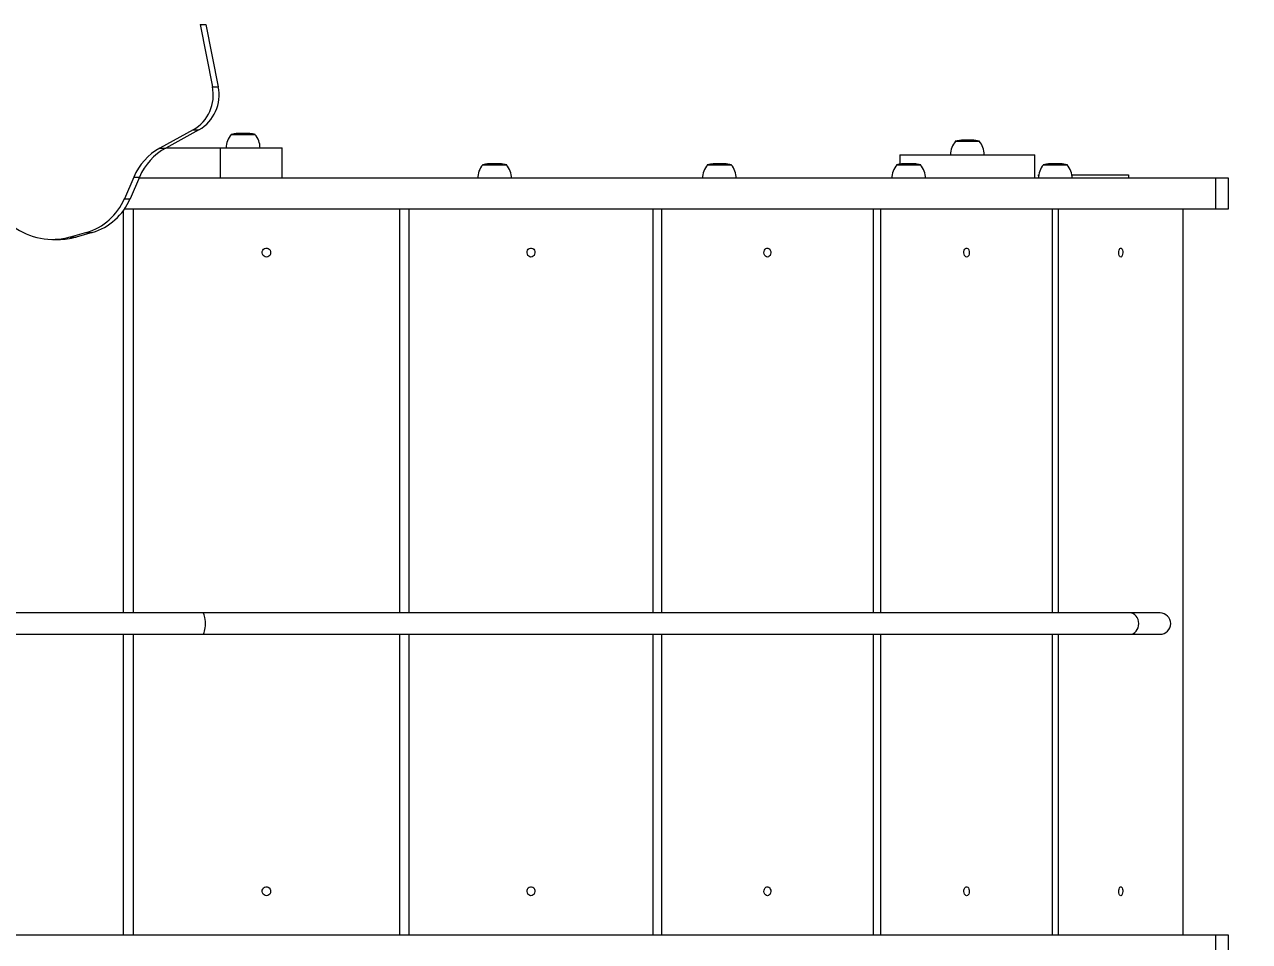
# Model space of a CAD drawing. Header units: millimetres. Extents: x 10665 to 29906, y -6125 to 7364.
# Drawn here: x 24541 to 25630, y 1096 to 1911 of the extents above; entities that cross this region are included whole.
import ezdxf

# ---------------------------------------------------------------- set-up
doc = ezdxf.new("R2010")
doc.units = ezdxf.units.MM
for name, color, linetype in [('DIKOM_ОБЪЕКТ', 7, 'Continuous'), ('DIKOM_РАЗМЕР_ЗОНА', 7, 'Continuous'), ('DIKOM_РАЗМЕР_ОБЪЕКТА', 7, 'Continuous')]:
    doc.layers.add(name, color=color, linetype=linetype)
doc.styles.add('style1', font='arial.ttf', dxfattribs={"width": 0.8})
doc.dimstyles.new('1-50', dxfattribs={"dimtxt": 300, "dimasz": 200, "dimexe": 100, "dimexo": 0, "dimgap": 100, "dimtad": 1, "dimdec": 0, "dimtxsty": 'style1', "dimcen": 0, "dimclrd": 7, "dimclre": 7, "dimadec": 1, "dimazin": 2, "dimtfac": 1, "dimtdec": 0, "dimtmove": 1, "dimatfit": 3, "dimfxl": 0, "dimlwd": 25, "dimlwe": 18, "dimarcsym": 0})

# ---------------------------------------------------------------- blocks, each defined once
blk = doc.blocks.new('*D16')
at = {"layer": 'Defpoints', "color": 0, "transparency": 16777216}
for p in [(12665, 4926.5), (12665, 1146.9), (26947.7, -1821.9)]:
    blk.add_point(p, dxfattribs=at)
at = {"layer": 'DIKOM_РАЗМЕР_ОБЪЕКТА', "color": 7, "lineweight": 18, "transparency": 16777216}
for p, q in [((12665, 1146.9), (12665, 5026.5)), ((26947.7, -1821.9), (26947.7, 5026.5))]:
    blk.add_line(p, q, dxfattribs=at)
at = {"layer": 'DIKOM_РАЗМЕР_ОБЪЕКТА', "color": 7, "lineweight": 25, "transparency": 16777216}
blk.add_line((26747.7, 4926.5), (12865, 4926.5), dxfattribs=at)
at = {"layer": 'DIKOM_РАЗМЕР_ОБЪЕКТА', "color": 7, "transparency": 16777216}
for points in [[(12865, 4959.9), (12865, 4893.2), (12665, 4926.5)], [(26747.7, 4959.9), (26747.7, 4893.2), (26947.7, 4926.5)]]:
    blk.add_solid(points, dxfattribs=at)
at = {"layer": 'DIKOM_РАЗМЕР_ОБЪЕКТА', "color": 0, "transparency": 16777216, "insert": (21497, 5179.8), "char_height": 300, "attachment_point": 5, "style": 'style1'}
blk.add_mtext('14300', dxfattribs=at)
blk = doc.blocks.new('*D15')
at = {"layer": 'Defpoints', "color": 0, "transparency": 16777216}
for p in [(20416.8, 4419), (19675.9, -4001.4), (28567.5, -4001.4)]:
    blk.add_point(p, dxfattribs=at)
at = {"layer": 'DIKOM_РАЗМЕР_ОБЪЕКТА', "color": 7, "lineweight": 18, "transparency": 16777216}
for p, q in [((20416.8, 4419), (28667.5, 4419)), ((19675.9, -4001.4), (28667.5, -4001.4))]:
    blk.add_line(p, q, dxfattribs=at)
at = {"layer": 'DIKOM_РАЗМЕР_ОБЪЕКТА', "color": 7, "lineweight": 25, "transparency": 16777216}
blk.add_line((28567.5, 4219), (28567.5, -3801.4), dxfattribs=at)
at = {"layer": 'DIKOM_РАЗМЕР_ОБЪЕКТА', "color": 7, "transparency": 16777216}
for points in [[(28534.2, 4219), (28600.8, 4219), (28567.5, 4419)], [(28534.2, -3801.4), (28600.8, -3801.4), (28567.5, -4001.4)]]:
    blk.add_solid(points, dxfattribs=at)
at = {"layer": 'DIKOM_РАЗМЕР_ОБЪЕКТА', "color": 0, "transparency": 16777216, "insert": (28248, -1553.3), "char_height": 300, "attachment_point": 5, "rotation": 90, "style": 'style1'}
blk.add_mtext('8400', dxfattribs=at)
blk = doc.blocks.new('*D14')
at = {"layer": 'Defpoints', "color": 0, "transparency": 16777216}
for p in [(28947.7, 6914), (10665, 1629.9), (28947.7, -1535.4)]:
    blk.add_point(p, dxfattribs=at)
at = {"layer": 'DIKOM_РАЗМЕР_ЗОНА', "color": 7, "lineweight": 18, "transparency": 16777216}
for p, q in [((10665, 1629.9), (10665, 7014)), ((28947.7, -1535.4), (28947.7, 7014))]:
    blk.add_line(p, q, dxfattribs=at)
at = {"layer": 'DIKOM_РАЗМЕР_ЗОНА', "color": 7, "lineweight": 25, "transparency": 16777216}
blk.add_line((10865, 6914), (28747.7, 6914), dxfattribs=at)
at = {"layer": 'DIKOM_РАЗМЕР_ЗОНА', "color": 7, "transparency": 16777216}
for points in [[(10865, 6947.4), (10865, 6880.7), (10665, 6914)], [(28747.7, 6947.4), (28747.7, 6880.7), (28947.7, 6914)]]:
    blk.add_solid(points, dxfattribs=at)
at = {"layer": 'DIKOM_РАЗМЕР_ЗОНА', "color": 0, "transparency": 16777216, "insert": (21431.5, 7167.3), "char_height": 300, "attachment_point": 5, "style": 'style1'}
blk.add_mtext('18300', dxfattribs=at)
blk = doc.blocks.new('*D13')
at = {"layer": 'Defpoints', "color": 0, "transparency": 16777216}
for p in [(20470.8, 6542.6), (29806, 6542.6), (19621.9, -6125)]:
    blk.add_point(p, dxfattribs=at)
at = {"layer": 'DIKOM_РАЗМЕР_ЗОНА', "color": 7, "lineweight": 18, "transparency": 16777216}
for p, q in [((20470.8, 6542.6), (29906, 6542.6)), ((19621.9, -6125), (29906, -6125))]:
    blk.add_line(p, q, dxfattribs=at)
at = {"layer": 'DIKOM_РАЗМЕР_ЗОНА', "color": 7, "lineweight": 25, "transparency": 16777216}
blk.add_line((29806, -5925), (29806, 6342.6), dxfattribs=at)
at = {"layer": 'DIKOM_РАЗМЕР_ЗОНА', "color": 7, "transparency": 16777216}
for points in [[(29772.7, 6342.6), (29839.3, 6342.6), (29806, 6542.6)], [(29772.7, -5925), (29839.3, -5925), (29806, -6125)]]:
    blk.add_solid(points, dxfattribs=at)
at = {"layer": 'DIKOM_РАЗМЕР_ЗОНА', "color": 0, "transparency": 16777216, "insert": (29552.8, 208.8), "char_height": 300, "attachment_point": 5, "rotation": 90, "style": 'style1'}
blk.add_mtext('12650', dxfattribs=at)

msp = doc.modelspace()

# ---------------------------------------------------------------- linework, layer by layer
at = {"color": 7, "linetype": 'Continuous', "lineweight": 15}
for p, q in [((25368.3, 1807.6), (25389.9, 1807.6)), ((25376.2, 1808.6), (25375.8, 1808.6)), ((25377.6, 1808.6), (25377.6, 1808.6)), ((25377.7, 1808.6), (25377.6, 1808.6)), ((25378.5, 1808.6), (25377.7, 1808.6)), ((25377.9, 1808.6), (25378.5, 1808.6)), ((25379.8, 1808.6), (25378.9, 1808.6)), ((25380.4, 1808.6), (25380.3, 1808.6)), ((25380.3, 1808.6), (25380.3, 1808.6)), ((25380.3, 1808.6), (25380.3, 1808.6)), ((25380.6, 1808.6), (25380.4, 1808.6)), ((25380.8, 1808.6), (25381.1, 1808.6)), ((25384.2, 1808.2), (25384.2, 1808.2)), ((25316.1, 1786.6), (25337.7, 1786.6)), ((25319.1, 1795.6), (25319.1, 1787.1)), ((25319.1, 1795.6), (25439.1, 1795.6)), ((25319.9, 1787.2), (25320, 1787.2)), ((25319.9, 1787.2), (25319.9, 1787.2)), ((25320, 1787.2), (25320.4, 1787.3)), ((25320, 1787.2), (25320, 1787.2)), ((25320.6, 1787.3), (25320.2, 1787.2)), ((25320.8, 1787.4), (25321.1, 1787.4)), ((25322.2, 1787.4), (25320.9, 1787.4)), ((25322.3, 1787.5), (25322.4, 1787.5)), ((25323.2, 1787.6), (25323.2, 1787.6)), ((25326, 1787.6), (25325.4, 1787.6)), ((25326.3, 1787.6), (25326, 1787.6)), ((25327.4, 1787.6), (25326.3, 1787.6)), ((25327, 1787.6), (25327.4, 1787.6)), ((25328.3, 1787.6), (25327.4, 1787.6)), ((25328.3, 1787.6), (25328.5, 1787.6)), ((25329.4, 1787.6), (25329.5, 1787.6)), ((25329.6, 1787.6), (25329.9, 1787.6)), ((25330.7, 1787.6), (25330.4, 1787.6)), ((25330.9, 1787.5), (25331.1, 1787.5)), ((25334.1, 1787.2), (25334.1, 1787.2)), ((25334.6, 1787.2), (25334.6, 1787.2)), ((25439.1, 1774.6), (25439.1, 1795.6)), ((25446.4, 1786.6), (25468, 1786.6)), ((25450, 1787.2), (25450.5, 1787.3)), ((25450, 1787.2), (25450, 1787.2)), ((25450, 1787.2), (25450, 1787.2)), ((25450, 1787.2), (25450, 1787.2)), ((25450.9, 1787.3), (25450.2, 1787.2)), ((25452.3, 1787.4), (25451.2, 1787.4)), ((25451.7, 1787.4), (25452.4, 1787.5)), ((25452.4, 1787.5), (25452.5, 1787.5)), ((25453.4, 1787.6), (25453.4, 1787.6)), ((25456.2, 1787.6), (25455.8, 1787.6)), ((25456.5, 1787.6), (25456.2, 1787.6)), ((25457.6, 1787.6), (25456.5, 1787.6)), ((25457.1, 1787.6), (25457.6, 1787.6)), ((25458.7, 1787.6), (25457.7, 1787.6)), ((25458.7, 1787.6), (25458.8, 1787.6)), ((25459.9, 1787.6), (25460, 1787.6)), ((25460.8, 1787.6), (25460.7, 1787.6)), ((25461.2, 1787.6), (25461.3, 1787.5)), ((25464.4, 1787.2), (25464.3, 1787.2)), ((25464.4, 1787.2), (25464.4, 1787.2)), ((25464.8, 1787.2), (25464.9, 1787.2)), ((25442.4, 1777.6), (25442.5, 1777.6)), ((25442.4, 1776.7), (25442.4, 1777.6)), ((25472, 1777.6), (25522.4, 1777.6)), ((25522.4, 1777.6), (25522.4, 1774.6)), ((25599.6, 1774.6), (24642.8, 1774.6)), ((25599.6, 1774.6), (25599.6, 1747.6)), ((25611.2, 1774.6), (25599.6, 1774.6)), ((25611.2, 1747.6), (25611.2, 1774.6)), ((24630, 1747.6), (25599.6, 1747.6)), ((25295.6, 1388.1), (25295.6, 1747.6)), ((25302, 1747.6), (25302, 1388.1)), ((25454.7, 1388.1), (25454.7, 1747.6)), ((25459.9, 1747.6), (25459.9, 1388.1)), ((25571, 1101.6), (25571, 1747.6)), ((25599.6, 1747.6), (25611.2, 1747.6)), ((25523.6, 1388.1), (24699.4, 1388.1)), ((25550.3, 1388.1), (25523.6, 1388.1)), ((24699.4, 1369.1), (25523.6, 1369.1)), ((25295.6, 1101.6), (25295.6, 1369.1)), ((25302, 1369.1), (25302, 1101.6)), ((25454.7, 1101.6), (25454.7, 1369.1)), ((25459.9, 1369.1), (25459.9, 1101.6)), ((25523.6, 1369.1), (25550.3, 1369.1)), ((25599.6, 1101.6), (24480, 1101.6)), ((25599.6, 1101.6), (25599.6, 1074.6)), ((25611.2, 1101.6), (25599.6, 1101.6)), ((25611.2, 1074.6), (25611.2, 1101.6))]:
    msp.add_line(p, q, dxfattribs=at)
at = {"color": 7, "linetype": 'Continuous', "lineweight": 15, "flags": 128}
for points in [[(25378.4, 1704.6), (25377.6, 1704.8), (25377, 1705.3), (25376.4, 1706.1), (25376.1, 1707.1), (25375.9, 1708.3), (25376, 1709.5), (25376.2, 1710.6), (25376.7, 1711.5), (25377.3, 1712.2), (25378, 1712.5), (25378.7, 1712.5), (25379.4, 1712.2), (25380, 1711.5), (25380.5, 1710.6), (25380.7, 1709.5), (25380.8, 1708.3), (25380.6, 1707.1), (25380.3, 1706.1), (25379.7, 1705.3), (25379.1, 1704.8), (25378.4, 1704.6)], [(25515.4, 1704.6), (25514.9, 1704.8), (25514.4, 1705.3), (25514, 1706.1), (25513.8, 1707.1), (25513.7, 1708.3), (25513.7, 1709.5), (25513.9, 1710.6), (25514.2, 1711.5), (25514.7, 1712.2), (25515.2, 1712.5), (25515.7, 1712.5), (25516.2, 1712.2), (25516.6, 1711.5), (25517, 1710.6), (25517.2, 1709.5), (25517.2, 1708.3), (25517.1, 1707.1), (25516.8, 1706.1), (25516.4, 1705.3), (25516, 1704.8), (25515.4, 1704.6)], [(25378.4, 1136.6), (25377.6, 1136.8), (25377, 1137.3), (25376.4, 1138.1), (25376.1, 1139.1), (25375.9, 1140.3), (25376, 1141.5), (25376.2, 1142.6), (25376.7, 1143.5), (25377.3, 1144.2), (25378, 1144.5), (25378.7, 1144.5), (25379.4, 1144.2), (25380, 1143.5), (25380.5, 1142.6), (25380.7, 1141.5), (25380.8, 1140.3), (25380.6, 1139.1), (25380.3, 1138.1), (25379.7, 1137.3), (25379.1, 1136.8), (25378.4, 1136.6)], [(25515.4, 1136.6), (25514.9, 1136.8), (25514.4, 1137.3), (25514, 1138.1), (25513.8, 1139.1), (25513.7, 1140.3), (25513.7, 1141.5), (25513.9, 1142.6), (25514.2, 1143.5), (25514.7, 1144.2), (25515.2, 1144.5), (25515.7, 1144.5), (25516.2, 1144.2), (25516.6, 1143.5), (25517, 1142.6), (25517.2, 1141.5), (25517.2, 1140.3), (25517.1, 1139.1), (25516.8, 1138.1), (25516.4, 1137.3), (25516, 1136.8), (25515.4, 1136.6)]]:
    msp.add_lwpolyline(points, dxfattribs=at)
at = {"color": 8, "linetype": 'Continuous', "lineweight": 15, "flags": 128}
for points in [[(25531.4, 1378.6), (25531.3, 1380.4), (25530.8, 1382.2), (25530.1, 1383.9), (25529.2, 1385.3), (25528, 1386.5), (25526.6, 1387.4), (25525.2, 1387.9), (25523.6, 1388.1)], [(25523.6, 1369.1), (25525.2, 1369.3), (25526.6, 1369.8), (25528, 1370.7), (25529.2, 1371.9), (25530.1, 1373.3), (25530.8, 1374.9), (25531.3, 1376.7), (25531.4, 1378.6)]]:
    msp.add_lwpolyline(points, dxfattribs=at)
at = {"color": 7, "linetype": 'Continuous', "lineweight": 15}
for centre, radius, start, end in [((25382.8, 1795.4), 18.7, 139.3788, 179.5091), ((25377.6, 1766.8), 41.8, 92.4623, 102.8796), ((25380.6, 1766.8), 41.8, 88.8572, 90), ((25380.6, 1766.8), 41.8, 77.1204, 86.6413), ((25375.4, 1795.4), 18.7, 0.4909, 40.6212), ((25330.6, 1774.4), 18.7, 139.3788, 179.5091), ((25325.4, 1745.8), 41.8, 99.3946, 102.8796), ((25325.4, 1745.8), 41.8, 97.0585, 97.7735), ((25325.4, 1745.8), 41.8, 94.8208, 95.9672), ((25325.4, 1745.8), 41.8, 93.1315, 94.184), ((25325.4, 1745.8), 41.8, 90, 92.4997), ((25328.4, 1745.8), 41.8, 87.1882, 88.3289), ((25328.4, 1745.8), 41.8, 85.4213, 86.5537), ((25328.4, 1745.8), 41.8, 83.6741, 84.6824), ((25328.4, 1745.8), 41.8, 77.1204, 81.5111), ((25323.2, 1774.4), 18.7, 0.4909, 40.6212), ((25460.9, 1774.4), 18.7, 139.3788, 179.5091), ((25455.8, 1745.8), 41.8, 98.7474, 102.8796), ((25455.8, 1745.8), 41.8, 97.2379, 98.1158), ((25455.8, 1745.8), 41.8, 96.154, 96.7321), ((25455.8, 1745.8), 41.8, 94.7178, 95.5493), ((25455.8, 1745.8), 41.8, 93.1676, 94.0908), ((25455.8, 1745.8), 41.8, 90, 92.5889), ((25458.7, 1745.8), 41.8, 87.261, 88.3843), ((25458.7, 1745.8), 41.8, 85.7556, 86.636), ((25458.7, 1745.8), 41.8, 82.3016, 85.0914), ((25458.7, 1745.8), 41.8, 77.1204, 81.6696), ((25453.6, 1774.4), 18.7, 0.4909, 40.6212), ((25550.3, 1378.6), 9.5, 270, 90)]:
    msp.add_arc(centre, radius, start, end, dxfattribs=at)
for points, knots in [([(25376.1, 1808.6), (25376.1, 1808.6), (25376.2, 1808.6), (25376.4, 1808.6), (25376.5, 1808.6)], [0, 0, 0, 0, 0.548582, 1, 1, 1, 1]), ([(25377.8, 1808.6), (25377.6, 1808.6), (25377.2, 1808.6), (25376.7, 1808.6), (25376.4, 1808.6), (25376.2, 1808.6)], [0, 0, 0, 0, 0.331841, 0.661287, 1, 1, 1, 1]), ([(25376.5, 1808.6), (25376.6, 1808.6), (25376.8, 1808.6), (25377.2, 1808.6), (25377.5, 1808.6), (25377.6, 1808.6), (25377.7, 1808.6)], [0, 0, 0, 0, 0.360833, 0.665312, 0.969911, 1, 1, 1, 1]), ([(25378.4, 1808.6), (25378.3, 1808.6), (25378.1, 1808.6), (25378, 1808.6), (25377.9, 1808.6)], [0, 0, 0, 0, 0.499768, 1, 1, 1, 1]), ([(25380.8, 1808.6), (25380.1, 1808.6), (25379.3, 1808.6), (25378.5, 1808.6), (25378.4, 1808.6)], [0, 0, 0, 0, 0.896907, 1, 1, 1, 1]), ([(25379.9, 1808.6), (25380, 1808.6), (25380.4, 1808.6), (25380.7, 1808.6), (25380.8, 1808.6)], [0, 0, 0, 0, 0.498486, 1, 1, 1, 1]), ([(25380.3, 1808.6), (25380.2, 1808.6), (25380.1, 1808.6), (25380, 1808.6), (25379.9, 1808.6)], [0, 0, 0, 0, 0.48378, 1, 1, 1, 1]), ([(25382.2, 1808.6), (25381.9, 1808.6), (25381.2, 1808.6), (25380.6, 1808.6), (25380.3, 1808.6)], [0, 0, 0, 0, 0.500094, 1, 1, 1, 1]), ([(25380.9, 1808.6), (25381.3, 1808.6), (25381.9, 1808.6), (25382.6, 1808.6), (25382.9, 1808.6)], [0, 0, 0, 0, 0.49991, 1, 1, 1, 1]), ([(25381.3, 1808.5), (25381.3, 1808.5), (25381.1, 1808.5), (25381, 1808.6), (25380.9, 1808.6)], [0, 0, 0, 0, 0.476077, 1, 1, 1, 1]), ([(25381.1, 1808.6), (25381.3, 1808.6), (25381.5, 1808.6), (25381.7, 1808.6), (25381.8, 1808.6)], [0, 0, 0, 0, 0.502065, 1, 1, 1, 1]), ([(25383.3, 1808.5), (25382.9, 1808.5), (25382.3, 1808.6), (25381.6, 1808.5), (25381.3, 1808.5)], [0, 0, 0, 0, 0.500094, 1, 1, 1, 1]), ([(25381.8, 1808.6), (25381.9, 1808.6), (25382, 1808.6), (25382.1, 1808.6), (25382.2, 1808.6)], [0, 0, 0, 0, 0.515746, 1, 1, 1, 1]), ([(25383.3, 1808.3), (25383.1, 1808.3), (25382.9, 1808.4), (25382.6, 1808.4), (25382.5, 1808.5), (25382.5, 1808.5), (25382.5, 1808.5)], [0, 0, 0, 0, 0.381419, 0.631682, 0.881936, 1, 1, 1, 1]), ([(25382.5, 1808.5), (25382.6, 1808.5), (25382.6, 1808.5), (25382.8, 1808.5), (25382.9, 1808.5)], [0, 0, 0, 0, 0.617604, 1, 1, 1, 1]), ([(25382.9, 1808.6), (25383, 1808.6), (25383.1, 1808.5), (25383.2, 1808.5), (25383.3, 1808.5)], [0, 0, 0, 0, 0.524343, 1, 1, 1, 1]), ([(25382.9, 1808.5), (25383, 1808.5), (25383.3, 1808.5), (25383.9, 1808.5), (25384.3, 1808.4), (25384.7, 1808.4), (25385, 1808.4), (25385.2, 1808.3)], [0, 0, 0, 0, 0.334292, 0.493523, 0.624362, 0.784824, 1, 1, 1, 1]), ([(25383.2, 1808.5), (25383.1, 1808.5), (25383, 1808.5), (25382.9, 1808.4), (25382.9, 1808.4), (25383.1, 1808.4), (25383.3, 1808.4), (25383.5, 1808.3), (25383.5, 1808.3)], [0, 0, 0, 0, 0.278691, 0.446665, 0.583222, 0.720507, 0.895558, 1, 1, 1, 1]), ([(25385, 1808.3), (25384.9, 1808.4), (25384.7, 1808.4), (25384.3, 1808.4), (25384, 1808.4), (25383.6, 1808.5), (25383.4, 1808.5), (25383.3, 1808.5), (25383.2, 1808.5)], [0, 0, 0, 0, 0.219667, 0.35685, 0.494301, 0.672707, 0.937425, 1, 1, 1, 1]), ([(25384.3, 1808.2), (25384.1, 1808.2), (25383.8, 1808.2), (25383.5, 1808.3), (25383.3, 1808.3)], [0, 0, 0, 0, 0.512286, 1, 1, 1, 1]), ([(25383.5, 1808.3), (25383.6, 1808.3), (25383.8, 1808.3), (25384.1, 1808.2), (25384.2, 1808.2)], [0, 0, 0, 0, 0.488376, 1, 1, 1, 1]), ([(25384.2, 1808.2), (25384.4, 1808.2), (25384.9, 1808.3), (25385.4, 1808.2), (25385.6, 1808.2)], [0, 0, 0, 0, 0.500091, 1, 1, 1, 1]), ([(25386.3, 1808.2), (25385.9, 1808.2), (25385.3, 1808.2), (25384.6, 1808.2), (25384.3, 1808.2)], [0, 0, 0, 0, 0.499874, 1, 1, 1, 1]), ([(25385.6, 1808.2), (25385.5, 1808.3), (25385.3, 1808.3), (25385.1, 1808.3), (25385, 1808.3)], [0, 0, 0, 0, 0.510255, 1, 1, 1, 1]), ([(25385.2, 1808.3), (25385.4, 1808.3), (25385.7, 1808.3), (25386.1, 1808.2), (25386.3, 1808.2)], [0, 0, 0, 0, 0.489456, 1, 1, 1, 1]), ([(25318.9, 1787.1), (25319, 1787.1), (25319.2, 1787.2), (25319.3, 1787.2), (25319.4, 1787.2)], [0, 0, 0, 0, 0.562978, 1, 1, 1, 1]), ([(25319.6, 1787.1), (25319.5, 1787.1), (25319.3, 1787.2), (25319.1, 1787.1), (25318.9, 1787.1)], [0, 0, 0, 0, 0.50016, 1, 1, 1, 1]), ([(25319.4, 1787.2), (25319.5, 1787.2), (25319.7, 1787.2), (25319.8, 1787.2), (25319.9, 1787.2)], [0, 0, 0, 0, 0.500181, 1, 1, 1, 1]), ([(25320.2, 1787.2), (25320.1, 1787.2), (25319.9, 1787.2), (25319.7, 1787.1), (25319.6, 1787.1)], [0, 0, 0, 0, 0.455999, 1, 1, 1, 1]), ([(25320.7, 1787.4), (25320.7, 1787.4), (25320.6, 1787.3), (25320.6, 1787.3), (25320.6, 1787.3), (25320.6, 1787.3)], [0, 0, 0, 0, 0.499899, 0.74999, 1, 1, 1, 1]), ([(25320.7, 1787.4), (25320.7, 1787.4), (25320.7, 1787.4), (25320.7, 1787.4), (25320.7, 1787.4)], [0, 0, 0, 0, 0.538827, 1, 1, 1, 1]), ([(25320.9, 1787.4), (25320.9, 1787.4), (25320.8, 1787.4), (25320.7, 1787.4), (25320.7, 1787.4), (25320.7, 1787.4)], [0, 0, 0, 0, 0.499744, 0.749776, 1, 1, 1, 1]), ([(25322.9, 1787.5), (25322.8, 1787.5), (25322.6, 1787.5), (25322.3, 1787.4), (25322.2, 1787.4)], [0, 0, 0, 0, 0.513199, 1, 1, 1, 1]), ([(25322.4, 1787.5), (25322.5, 1787.5), (25322.6, 1787.5), (25322.8, 1787.5), (25322.9, 1787.5)], [0, 0, 0, 0, 0.358372, 1, 1, 1, 1]), ([(25325.1, 1787.6), (25324.9, 1787.6), (25324.6, 1787.6), (25324, 1787.6), (25323.6, 1787.6), (25323.3, 1787.6), (25323.2, 1787.6), (25323.2, 1787.6)], [0, 0, 0, 0, 0.225291, 0.412961, 0.600088, 0.800073, 1, 1, 1, 1]), ([(25323.6, 1787.6), (25323.7, 1787.6), (25323.7, 1787.6), (25324.1, 1787.6), (25324.4, 1787.6), (25324.8, 1787.6), (25325, 1787.6), (25325.1, 1787.6)], [0, 0, 0, 0, 0.301868, 0.491436, 0.6811, 0.876429, 1, 1, 1, 1]), ([(25323.6, 1787.6), (25323.6, 1787.6), (25323.5, 1787.6), (25323.6, 1787.6), (25323.6, 1787.6)], [0, 0, 0, 0, 0.573664, 1, 1, 1, 1]), ([(25326.3, 1787.6), (25326.3, 1787.6), (25326.1, 1787.6), (25325.7, 1787.6), (25325.3, 1787.6), (25325.1, 1787.6)], [0, 0, 0, 0, 0.32977, 0.660225, 1, 1, 1, 1]), ([(25325.1, 1787.6), (25325.2, 1787.6), (25325.5, 1787.6), (25325.8, 1787.6), (25326, 1787.6), (25326.1, 1787.6), (25326, 1787.6), (25326, 1787.6)], [0, 0, 0, 0, 0.269157, 0.496274, 0.723439, 0.938088, 1, 1, 1, 1]), ([(25326.3, 1787.6), (25326.4, 1787.6), (25326.5, 1787.6), (25326.7, 1787.6), (25326.8, 1787.6), (25326.9, 1787.6)], [0, 0, 0, 0, 0.443604, 0.5002, 1, 1, 1, 1]), ([(25327.7, 1787.6), (25327.6, 1787.6), (25327.3, 1787.6), (25327.1, 1787.6), (25327, 1787.6)], [0, 0, 0, 0, 0.499808, 1, 1, 1, 1]), ([(25329.1, 1787.6), (25328.7, 1787.6), (25328.2, 1787.6), (25327.7, 1787.6), (25327.7, 1787.6)], [0, 0, 0, 0, 0.896879, 1, 1, 1, 1]), ([(25329.4, 1787.6), (25329.4, 1787.6), (25329.3, 1787.6), (25329.2, 1787.6), (25329.1, 1787.6)], [0, 0, 0, 0, 0.498505, 1, 1, 1, 1]), ([(25329.9, 1787.6), (25329.8, 1787.6), (25329.6, 1787.6), (25329.5, 1787.6), (25329.4, 1787.6)], [0, 0, 0, 0, 0.483732, 1, 1, 1, 1]), ([(25331.1, 1787.5), (25331, 1787.5), (25330.9, 1787.5), (25330.7, 1787.5), (25330.7, 1787.6)], [0, 0, 0, 0, 0.476033, 1, 1, 1, 1]), ([(25333.5, 1787.3), (25333.3, 1787.3), (25332.9, 1787.4), (25332.5, 1787.4), (25332.1, 1787.5), (25331.8, 1787.5), (25331.7, 1787.5), (25331.7, 1787.5)], [0, 0, 0, 0, 0.30197, 0.500071, 0.69818, 0.958815, 1, 1, 1, 1]), ([(25332, 1787.5), (25332.1, 1787.5), (25332.1, 1787.5), (25332.3, 1787.4), (25332.5, 1787.4), (25332.8, 1787.4), (25333.1, 1787.4), (25333.3, 1787.3), (25333.4, 1787.3)], [0, 0, 0, 0, 0.074925, 0.290321, 0.46548, 0.641508, 0.866031, 1, 1, 1, 1]), ([(25333.4, 1787.3), (25333.5, 1787.3), (25333.7, 1787.3), (25334, 1787.2), (25334.1, 1787.2)], [0, 0, 0, 0, 0.488443, 1, 1, 1, 1]), ([(25334.6, 1787.2), (25334.4, 1787.2), (25334, 1787.2), (25333.6, 1787.3), (25333.5, 1787.3)], [0, 0, 0, 0, 0.512319, 1, 1, 1, 1]), ([(25449.6, 1787.1), (25449.6, 1787.1), (25449.5, 1787.2), (25449.4, 1787.1), (25449.4, 1787.1)], [0, 0, 0, 0, 0.700328, 1, 1, 1, 1]), ([(25450.2, 1787.2), (25450.1, 1787.2), (25449.9, 1787.2), (25449.7, 1787.1), (25449.6, 1787.1)], [0, 0, 0, 0, 0.455984, 1, 1, 1, 1]), ([(25449.9, 1787.2), (25449.9, 1787.2), (25449.9, 1787.2), (25450, 1787.2), (25450, 1787.2)], [0, 0, 0, 0, 0.226054, 1, 1, 1, 1]), ([(25453, 1787.5), (25452.8, 1787.5), (25452.6, 1787.5), (25452.4, 1787.4), (25452.3, 1787.4)], [0, 0, 0, 0, 0.513089, 1, 1, 1, 1]), ([(25452.8, 1787.5), (25452.8, 1787.5), (25452.8, 1787.5), (25452.9, 1787.5), (25453, 1787.5)], [0, 0, 0, 0, 0.214633, 1, 1, 1, 1]), ([(25455.2, 1787.6), (25455, 1787.6), (25454.6, 1787.6), (25454.1, 1787.6), (25453.7, 1787.6), (25453.5, 1787.6), (25453.4, 1787.6), (25453.4, 1787.6)], [0, 0, 0, 0, 0.225281, 0.412919, 0.60007, 0.800078, 1, 1, 1, 1]), ([(25453.9, 1787.6), (25453.9, 1787.6), (25453.8, 1787.6), (25453.8, 1787.6), (25453.9, 1787.6)], [0, 0, 0, 0, 0.166442, 1, 1, 1, 1]), ([(25453.9, 1787.6), (25453.9, 1787.6), (25453.9, 1787.6), (25454.2, 1787.6), (25454.5, 1787.6), (25454.9, 1787.6), (25455.1, 1787.6), (25455.2, 1787.6)], [0, 0, 0, 0, 0.301844, 0.49139, 0.6811, 0.876402, 1, 1, 1, 1]), ([(25456.5, 1787.6), (25456.4, 1787.6), (25456.2, 1787.6), (25455.8, 1787.6), (25455.4, 1787.6), (25455.2, 1787.6)], [0, 0, 0, 0, 0.333314, 0.662057, 1, 1, 1, 1]), ([(25455.2, 1787.6), (25455.3, 1787.6), (25455.6, 1787.6), (25456, 1787.6), (25456.2, 1787.6), (25456.3, 1787.6), (25456.3, 1787.6)], [0, 0, 0, 0, 0.286894, 0.529007, 0.771178, 1, 1, 1, 1]), ([(25456.8, 1787.6), (25456.9, 1787.6), (25457, 1787.6), (25457.2, 1787.6), (25457.3, 1787.6), (25457.4, 1787.6)], [0, 0, 0, 0, 0.443379, 0.499899, 1, 1, 1, 1]), ([(25457.8, 1787.6), (25457.7, 1787.6), (25457.5, 1787.6), (25457.3, 1787.6), (25457.1, 1787.6)], [0, 0, 0, 0, 0.499904, 1, 1, 1, 1]), ([(25459.4, 1787.6), (25458.9, 1787.6), (25458.4, 1787.6), (25457.8, 1787.6), (25457.8, 1787.6)], [0, 0, 0, 0, 0.896901, 1, 1, 1, 1]), ([(25459.6, 1787.6), (25459.5, 1787.6), (25459.5, 1787.6), (25459.5, 1787.6), (25459.4, 1787.6)], [0, 0, 0, 0, 0.49849, 1, 1, 1, 1]), ([(25460, 1787.6), (25460, 1787.6), (25459.8, 1787.6), (25459.6, 1787.6), (25459.6, 1787.6)], [0, 0, 0, 0, 0.483707, 1, 1, 1, 1]), ([(25461.3, 1787.5), (25461.2, 1787.5), (25461.1, 1787.5), (25460.9, 1787.5), (25460.8, 1787.6)], [0, 0, 0, 0, 0.475999, 1, 1, 1, 1]), ([(25463.7, 1787.3), (25463.5, 1787.3), (25463.1, 1787.4), (25462.7, 1787.4), (25462.3, 1787.5), (25462, 1787.5), (25461.9, 1787.5), (25461.8, 1787.5), (25461.8, 1787.5)], [0, 0, 0, 0, 0.2167, 0.358841, 0.501002, 0.688014, 0.880693, 1, 1, 1, 1]), ([(25462.3, 1787.5), (25462.3, 1787.5), (25462.3, 1787.5), (25462.6, 1787.4), (25462.8, 1787.4), (25463.1, 1787.4), (25463.4, 1787.4), (25463.6, 1787.3), (25463.6, 1787.3)], [0, 0, 0, 0, 0.278704, 0.446665, 0.583204, 0.720471, 0.895547, 1, 1, 1, 1]), ([(25463.6, 1787.3), (25463.8, 1787.3), (25464, 1787.3), (25464.3, 1787.2), (25464.4, 1787.2)], [0, 0, 0, 0, 0.488371, 1, 1, 1, 1]), ([(25464.9, 1787.2), (25464.7, 1787.2), (25464.3, 1787.2), (25463.9, 1787.3), (25463.7, 1787.3)], [0, 0, 0, 0, 0.512241, 1, 1, 1, 1])]:
    msp.add_open_spline(points, degree=3, knots=knots, dxfattribs=at)
at = {"layer": 'DIKOM_ОБЪЕКТ', "color": 7, "linetype": 'Continuous', "lineweight": 15}
for p, q in [((24697.1, 1911.4), (24708.1, 1856.1)), ((24697.1, 1911.4), (24702.2, 1911.4)), ((24702.2, 1911.4), (24713.2, 1856.1)), ((24708.1, 1856.1), (24713.2, 1856.1)), ((24691, 1817.7), (24661.4, 1801.5)), ((24696.1, 1817.7), (24666.5, 1801.5)), ((24691, 1817.7), (24696.1, 1817.7)), ((24724.5, 1813.6), (24746.1, 1813.6)), ((24728, 1814.2), (24728.1, 1814.2)), ((24728, 1814.2), (24728, 1814.2)), ((24728.1, 1814.2), (24728.5, 1814.3)), ((24728.1, 1814.2), (24728.1, 1814.2)), ((24728.9, 1814.3), (24728.3, 1814.2)), ((24730.3, 1814.4), (24729.5, 1814.4)), ((24729.9, 1814.4), (24730.5, 1814.5)), ((24730.5, 1814.5), (24730.5, 1814.5)), ((24731.9, 1814.6), (24731.9, 1814.6)), ((24734.2, 1814.6), (24733.9, 1814.6)), ((24734.6, 1814.6), (24734.3, 1814.6)), ((24735.6, 1814.6), (24734.6, 1814.6)), ((24735.2, 1814.6), (24735.6, 1814.6)), ((24736.8, 1814.6), (24735.8, 1814.6)), ((24736.8, 1814.6), (24736.9, 1814.6)), ((24738, 1814.6), (24738.1, 1814.6)), ((24738.9, 1814.6), (24738.8, 1814.6)), ((24739.3, 1814.6), (24739.3, 1814.5)), ((24742.5, 1814.2), (24742.5, 1814.2)), ((24742.9, 1814.2), (24742.9, 1814.2)), ((24661.4, 1801.5), (24666.5, 1801.5)), ((24666.6, 1801.6), (24715, 1801.6)), ((24715, 1801.6), (24715, 1774.6)), ((24715, 1801.6), (24770.1, 1801.6)), ((24770.1, 1774.6), (24770.1, 1801.6)), ((24948.1, 1786.6), (24969.7, 1786.6)), ((24952.1, 1787.2), (24952.3, 1787.3)), ((24952.1, 1787.2), (24952.1, 1787.2)), ((24952.1, 1787.2), (24952.1, 1787.2)), ((24952.1, 1787.2), (24952.1, 1787.2)), ((24952.6, 1787.3), (24952.4, 1787.2)), ((24952.8, 1787.4), (24954.4, 1787.5)), ((24954.3, 1787.4), (24952.9, 1787.4)), ((24954.4, 1787.5), (24954.5, 1787.5)), ((24958, 1787.6), (24957.4, 1787.6)), ((24958.4, 1787.6), (24958, 1787.6)), ((24958.2, 1787.6), (24958.8, 1787.6)), ((24959.4, 1787.6), (24958.4, 1787.6)), ((24959.1, 1787.6), (24959.4, 1787.6)), ((24960.3, 1787.6), (24959.4, 1787.6)), ((24960.3, 1787.6), (24960.4, 1787.6)), ((24961.6, 1787.6), (24961.9, 1787.6)), ((24962.7, 1787.6), (24962.4, 1787.6)), ((24962.9, 1787.5), (24963.1, 1787.5)), ((25147.8, 1786.6), (25169.4, 1786.6)), ((25150.7, 1787.1), (25150.8, 1787.1)), ((25151.2, 1787.2), (25151.4, 1787.2)), ((25151.2, 1787.2), (25151.2, 1787.2)), ((25151.2, 1787.2), (25151.2, 1787.2)), ((25151.2, 1787.2), (25151.2, 1787.2)), ((25151.2, 1787.2), (25151.2, 1787.2)), ((25151.8, 1787.3), (25151.3, 1787.2)), ((25153.3, 1787.4), (25153, 1787.4)), ((25153.4, 1787.4), (25153.6, 1787.5)), ((25153.6, 1787.5), (25153.7, 1787.5)), ((25153.6, 1787.5), (25153.6, 1787.5)), ((25154.2, 1787.5), (25154, 1787.5)), ((25155.2, 1787.6), (25155.2, 1787.6)), ((25157.4, 1787.6), (25157.2, 1787.6)), ((25157.5, 1787.6), (25157.4, 1787.6)), ((25158.7, 1787.6), (25157.7, 1787.6)), ((25158.2, 1787.6), (25158.7, 1787.6)), ((25160.1, 1787.6), (25159.3, 1787.6)), ((25160.1, 1787.6), (25160.1, 1787.6)), ((25160.1, 1787.6), (25160.2, 1787.6)), ((25160.2, 1787.6), (25160.6, 1787.6)), ((25160.8, 1787.6), (25160.8, 1787.6)), ((25163.2, 1787.5), (25163.4, 1787.5)), ((25165.5, 1787.2), (25165.5, 1787.2)), ((24638.1, 1775.7), (24629.8, 1756.5)), ((24643.3, 1775.7), (24634.9, 1756.5)), ((24638.1, 1775.7), (24643.3, 1775.7)), ((24629.8, 1756.5), (24634.9, 1756.5)), ((24629, 1388.1), (24629, 1746.1)), ((24637.5, 1747.6), (24637.5, 1388.1)), ((24874.6, 1388.1), (24874.6, 1747.6)), ((24882.7, 1747.6), (24882.7, 1388.1)), ((25099.7, 1388.1), (25099.7, 1747.6)), ((25107.1, 1747.6), (25107.1, 1388.1)), ((24596.1, 1726.5), (24581.6, 1722.4)), ((24581.6, 1722.4), (24586.8, 1722.4)), ((24601.2, 1726.5), (24586.8, 1722.4)), ((24596.1, 1726.5), (24601.2, 1726.5)), ((24566, 1720.3), (24571.1, 1720.3)), ((24699.4, 1388.1), (24352.3, 1388.1)), ((24352.3, 1369.1), (24699.4, 1369.1)), ((24629, 1101.6), (24629, 1369.1)), ((24637.5, 1369.1), (24637.5, 1101.6)), ((24874.6, 1101.6), (24874.6, 1369.1)), ((24882.7, 1369.1), (24882.7, 1101.6)), ((25099.7, 1101.6), (25099.7, 1369.1)), ((25107.1, 1369.1), (25107.1, 1101.6))]:
    msp.add_line(p, q, dxfattribs=at)
at = {"layer": 'DIKOM_ОБЪЕКТ', "color": 7, "linetype": 'Continuous', "lineweight": 15, "flags": 128}
for points in [[(24951.3, 1787.2), (24951.3, 1787.2), (24951.3, 1787.2), (24951.3, 1787.2), (24951.3, 1787.2), (24951.3, 1787.2), (24951.3, 1787.2), (24951.3, 1787.2), (24951.3, 1787.2)], [(24756, 1704.6), (24754.9, 1704.8), (24753.9, 1705.3), (24753.1, 1706.1), (24752.5, 1707.1), (24752.3, 1708.3), (24752.3, 1709.5), (24752.8, 1710.6), (24753.5, 1711.5), (24754.4, 1712.2), (24755.5, 1712.5), (24756.6, 1712.5), (24757.7, 1712.2), (24758.6, 1711.5), (24759.3, 1710.6), (24759.7, 1709.5), (24759.8, 1708.3), (24759.6, 1707.1), (24759, 1706.1), (24758.2, 1705.3), (24757.2, 1704.8), (24756, 1704.6)], [(24991.2, 1704.6), (24990.2, 1704.8), (24989.2, 1705.3), (24988.5, 1706.1), (24988, 1707.1), (24987.7, 1708.3), (24987.8, 1709.5), (24988.2, 1710.6), (24988.8, 1711.5), (24989.7, 1712.2), (24990.7, 1712.5), (24991.7, 1712.5), (24992.7, 1712.2), (24993.6, 1711.5), (24994.2, 1710.6), (24994.6, 1709.5), (24994.7, 1708.3), (24994.4, 1707.1), (24993.9, 1706.1), (24993.1, 1705.3), (24992.2, 1704.8), (24991.2, 1704.6)], [(25201.3, 1704.6), (25200.4, 1704.8), (25199.6, 1705.3), (25199, 1706.1), (25198.5, 1707.1), (25198.3, 1708.3), (25198.4, 1709.5), (25198.7, 1710.6), (25199.3, 1711.5), (25200, 1712.2), (25200.9, 1712.5), (25201.8, 1712.5), (25202.6, 1712.2), (25203.4, 1711.5), (25203.9, 1710.6), (25204.3, 1709.5), (25204.3, 1708.3), (25204.1, 1707.1), (25203.7, 1706.1), (25203, 1705.3), (25202.2, 1704.8), (25201.3, 1704.6)], [(24701.8, 1378.6), (24701.8, 1380.4), (24701.7, 1382.2), (24701.4, 1383.9), (24701.1, 1385.3), (24700.8, 1386.5), (24700.3, 1387.4), (24699.9, 1387.9), (24699.4, 1388.1)], [(24699.4, 1369.1), (24699.9, 1369.3), (24700.3, 1369.8), (24700.8, 1370.7), (24701.1, 1371.9), (24701.4, 1373.3), (24701.7, 1374.9), (24701.8, 1376.7), (24701.8, 1378.6)], [(24756, 1136.6), (24754.9, 1136.8), (24753.9, 1137.3), (24753.1, 1138.1), (24752.5, 1139.1), (24752.3, 1140.3), (24752.3, 1141.5), (24752.8, 1142.6), (24753.5, 1143.5), (24754.4, 1144.2), (24755.5, 1144.5), (24756.6, 1144.5), (24757.7, 1144.2), (24758.6, 1143.5), (24759.3, 1142.6), (24759.7, 1141.5), (24759.8, 1140.3), (24759.6, 1139.1), (24759, 1138.1), (24758.2, 1137.3), (24757.2, 1136.8), (24756, 1136.6)], [(24991.2, 1136.6), (24990.2, 1136.8), (24989.2, 1137.3), (24988.5, 1138.1), (24988, 1139.1), (24987.7, 1140.3), (24987.8, 1141.5), (24988.2, 1142.6), (24988.8, 1143.5), (24989.7, 1144.2), (24990.7, 1144.5), (24991.7, 1144.5), (24992.7, 1144.2), (24993.6, 1143.5), (24994.2, 1142.6), (24994.6, 1141.5), (24994.7, 1140.3), (24994.4, 1139.1), (24993.9, 1138.1), (24993.1, 1137.3), (24992.2, 1136.8), (24991.2, 1136.6)], [(25201.3, 1136.6), (25200.4, 1136.8), (25199.6, 1137.3), (25199, 1138.1), (25198.5, 1139.1), (25198.3, 1140.3), (25198.4, 1141.5), (25198.7, 1142.6), (25199.3, 1143.5), (25200, 1144.2), (25200.9, 1144.5), (25201.8, 1144.5), (25202.6, 1144.2), (25203.4, 1143.5), (25203.9, 1142.6), (25204.3, 1141.5), (25204.3, 1140.3), (25204.1, 1139.1), (25203.7, 1138.1), (25203, 1137.3), (25202.2, 1136.8), (25201.3, 1136.6)]]:
    msp.add_lwpolyline(points, dxfattribs=at)
at = {"layer": 'DIKOM_ОБЪЕКТ', "color": 7, "linetype": 'Continuous', "lineweight": 15}
for centre, radius, start, end in [((24673.1, 1848.7), 35.7, 299.9076, 11.9896), ((24678.3, 1848.7), 35.7, 299.9076, 11.9896), ((24739, 1801.4), 18.7, 139.3788, 179.5091), ((24733.9, 1772.8), 41.8, 98.7239, 102.8796), ((24733.9, 1772.8), 41.8, 97.3232, 98.0936), ((24733.9, 1772.8), 41.8, 96.04, 96.8146), ((24733.9, 1772.8), 41.8, 94.703, 95.4479), ((24733.9, 1772.8), 41.8, 93.1889, 94.0775), ((24733.9, 1772.8), 41.8, 90, 92.6115), ((24736.8, 1772.8), 41.8, 87.2714, 88.3921), ((24736.8, 1772.8), 41.8, 85.7309, 86.6479), ((24736.8, 1772.8), 41.8, 82.3228, 85.0883), ((24736.8, 1772.8), 41.8, 77.1204, 81.6925), ((24731.7, 1801.4), 18.7, 0.4909, 40.6212), ((24687.5, 1754.6), 53.7, 119.0607, 156.846), ((24692.6, 1754.6), 53.7, 119.0605, 156.8461), ((24962.5, 1774.4), 18.7, 139.3788, 179.5091), ((24957.4, 1745.8), 41.8, 98.731, 102.8796), ((24957.4, 1745.8), 41.8, 98.4079, 98.731), ((24957.4, 1745.8), 41.8, 95.3407, 95.8256), ((24957.4, 1745.8), 41.8, 94.9166, 95.3407), ((24957.4, 1745.8), 41.8, 93.0152, 94.2708), ((24960.3, 1745.8), 41.8, 88.9202, 89.3623), ((24960.3, 1745.8), 41.8, 87.1205, 88.277), ((24960.3, 1745.8), 41.8, 85.0665, 86.4771), ((24960.3, 1745.8), 41.8, 77.1204, 80.8725), ((24955.2, 1774.4), 18.7, 0.4909, 40.6212), ((25162.3, 1774.4), 18.7, 139.3788, 179.5091), ((25157.2, 1745.8), 41.8, 98.7704, 102.8796), ((25157.2, 1745.8), 41.8, 97.8646, 98.1373), ((25157.2, 1745.8), 41.8, 95.6804, 97.3361), ((25157.2, 1745.8), 41.8, 94.7322, 95.1196), ((25157.2, 1745.8), 41.8, 93.2698, 94.1037), ((25157.2, 1745.8), 41.8, 90, 92.6845), ((25160.1, 1745.8), 41.8, 89.2961, 90), ((25160.1, 1745.8), 41.8, 87.2505, 88.3765), ((25160.1, 1745.8), 41.8, 85.5281, 86.6243), ((25160.1, 1745.8), 41.8, 82.281, 84.9269), ((25160.1, 1745.8), 41.8, 77.1204, 81.6474), ((25155, 1774.4), 18.7, 0.4909, 40.6212), ((24581.2, 1777.1), 52.8, 286.381, 337.0731), ((24586.3, 1777.1), 52.8, 286.381, 337.0731), ((24566, 1778.9), 58.6, 233.2322, 285.4807), ((24571.1, 1778.4), 58.1, 270.0115, 285.6057)]:
    msp.add_arc(centre, radius, start, end, dxfattribs=at)
for points, knots in [([(24727.6, 1814.1), (24727.6, 1814.1), (24727.6, 1814.2), (24727.5, 1814.1), (24727.5, 1814.1)], [0, 0, 0, 0, 0.782825, 1, 1, 1, 1]), ([(24728.3, 1814.2), (24728.2, 1814.2), (24727.9, 1814.2), (24727.7, 1814.1), (24727.6, 1814.1)], [0, 0, 0, 0, 0.456018, 1, 1, 1, 1]), ([(24727.9, 1814.2), (24727.9, 1814.2), (24728, 1814.2), (24728, 1814.2), (24728, 1814.2)], [0, 0, 0, 0, 0.500177, 1, 1, 1, 1]), ([(24731, 1814.5), (24730.9, 1814.5), (24730.6, 1814.5), (24730.4, 1814.4), (24730.3, 1814.4)], [0, 0, 0, 0, 0.51306, 1, 1, 1, 1]), ([(24730.8, 1814.5), (24730.8, 1814.5), (24730.9, 1814.5), (24731, 1814.5), (24731, 1814.5)], [0, 0, 0, 0, 0.500078, 1, 1, 1, 1]), ([(24733.3, 1814.6), (24733, 1814.6), (24732.7, 1814.6), (24732.2, 1814.6), (24731.8, 1814.6), (24731.5, 1814.6), (24731.5, 1814.6), (24731.5, 1814.6)], [0, 0, 0, 0, 0.225299, 0.412936, 0.600091, 0.800075, 1, 1, 1, 1]), ([(24731.9, 1814.6), (24732, 1814.6), (24732, 1814.6), (24732.3, 1814.6), (24732.6, 1814.6), (24732.9, 1814.6), (24733.1, 1814.6), (24733.2, 1814.6)], [0, 0, 0, 0, 0.301845, 0.491404, 0.681089, 0.876425, 1, 1, 1, 1]), ([(24733.2, 1814.6), (24733.4, 1814.6), (24733.7, 1814.6), (24734, 1814.6), (24734.3, 1814.6), (24734.4, 1814.6), (24734.4, 1814.6), (24734.4, 1814.6)], [0, 0, 0, 0, 0.24578, 0.453203, 0.660679, 0.856696, 1, 1, 1, 1]), ([(24734.6, 1814.6), (24734.5, 1814.6), (24734.3, 1814.6), (24733.8, 1814.6), (24733.4, 1814.6), (24733.3, 1814.6)], [0, 0, 0, 0, 0.335511, 0.663128, 1, 1, 1, 1]), ([(24735.8, 1814.6), (24735.7, 1814.6), (24735.5, 1814.6), (24735.3, 1814.6), (24735.2, 1814.6)], [0, 0, 0, 0, 0.499814, 1, 1, 1, 1]), ([(24737.5, 1814.6), (24737, 1814.6), (24736.5, 1814.6), (24735.9, 1814.6), (24735.8, 1814.6)], [0, 0, 0, 0, 0.896896, 1, 1, 1, 1]), ([(24737.6, 1814.6), (24737.6, 1814.6), (24737.6, 1814.6), (24737.5, 1814.6), (24737.5, 1814.6)], [0, 0, 0, 0, 0.498487, 1, 1, 1, 1]), ([(24738.1, 1814.6), (24738, 1814.6), (24737.8, 1814.6), (24737.7, 1814.6), (24737.6, 1814.6)], [0, 0, 0, 0, 0.483761, 1, 1, 1, 1]), ([(24739.3, 1814.5), (24739.3, 1814.5), (24739.1, 1814.5), (24739, 1814.6), (24738.9, 1814.6)], [0, 0, 0, 0, 0.476117, 1, 1, 1, 1]), ([(24741.7, 1814.3), (24741.5, 1814.3), (24741.2, 1814.4), (24740.7, 1814.4), (24740.4, 1814.5), (24740.1, 1814.5), (24740, 1814.5), (24739.9, 1814.5), (24739.9, 1814.5)], [0, 0, 0, 0, 0.216683, 0.358828, 0.500981, 0.688001, 0.880697, 1, 1, 1, 1]), ([(24740.4, 1814.5), (24740.4, 1814.5), (24740.4, 1814.5), (24740.6, 1814.4), (24740.8, 1814.4), (24741.1, 1814.4), (24741.4, 1814.4), (24741.6, 1814.3), (24741.7, 1814.3)], [0, 0, 0, 0, 0.278706, 0.446679, 0.583219, 0.720512, 0.895551, 1, 1, 1, 1]), ([(24740.4, 1814.5), (24740.4, 1814.5), (24740.4, 1814.5), (24740.4, 1814.5), (24740.4, 1814.5)], [0, 0, 0, 0, 0.170942, 1, 1, 1, 1]), ([(24742.9, 1814.2), (24742.7, 1814.2), (24742.3, 1814.2), (24741.9, 1814.3), (24741.7, 1814.3)], [0, 0, 0, 0, 0.512276, 1, 1, 1, 1]), ([(24741.7, 1814.3), (24741.8, 1814.3), (24742.1, 1814.3), (24742.3, 1814.2), (24742.5, 1814.2)], [0, 0, 0, 0, 0.488411, 1, 1, 1, 1]), ([(24950.9, 1787.1), (24951, 1787.1), (24951.1, 1787.2), (24951.3, 1787.2), (24951.3, 1787.2)], [0, 0, 0, 0, 0.563294, 1, 1, 1, 1]), ([(24951.8, 1787.1), (24951.6, 1787.1), (24951.3, 1787.2), (24951, 1787.1), (24950.9, 1787.1)], [0, 0, 0, 0, 0.500156, 1, 1, 1, 1]), ([(24951.3, 1787.2), (24951.5, 1787.2), (24951.7, 1787.2), (24951.9, 1787.2), (24952.1, 1787.2)], [0, 0, 0, 0, 0.500181, 1, 1, 1, 1]), ([(24952.4, 1787.2), (24952.3, 1787.2), (24952.1, 1787.2), (24951.9, 1787.1), (24951.8, 1787.1)], [0, 0, 0, 0, 0.455966, 1, 1, 1, 1]), ([(24952.3, 1787.3), (24952.4, 1787.3), (24952.5, 1787.3), (24952.7, 1787.4), (24952.8, 1787.4)], [0, 0, 0, 0, 0.501917, 1, 1, 1, 1]), ([(24952.6, 1787.4), (24952.6, 1787.4), (24952.6, 1787.3), (24952.6, 1787.3), (24952.6, 1787.3), (24952.6, 1787.3)], [0, 0, 0, 0, 0.499967, 0.749986, 1, 1, 1, 1]), ([(24952.6, 1787.4), (24952.6, 1787.4), (24952.6, 1787.4), (24952.6, 1787.4), (24952.6, 1787.4)], [0, 0, 0, 0, 0.533512, 1, 1, 1, 1]), ([(24952.9, 1787.4), (24952.9, 1787.4), (24952.8, 1787.4), (24952.7, 1787.4), (24952.7, 1787.4), (24952.6, 1787.4)], [0, 0, 0, 0, 0.499765, 0.749715, 1, 1, 1, 1]), ([(24955, 1787.5), (24954.9, 1787.5), (24954.7, 1787.5), (24954.5, 1787.4), (24954.3, 1787.4)], [0, 0, 0, 0, 0.513127, 1, 1, 1, 1]), ([(24954.5, 1787.5), (24954.5, 1787.5), (24954.7, 1787.5), (24954.9, 1787.5), (24955, 1787.5)], [0, 0, 0, 0, 0.241658, 1, 1, 1, 1]), ([(24955.2, 1787.6), (24955.1, 1787.6), (24955, 1787.6), (24955.2, 1787.6), (24955.3, 1787.6)], [0, 0, 0, 0, 0.601516, 1, 1, 1, 1]), ([(24957.2, 1787.6), (24957, 1787.6), (24956.7, 1787.6), (24956.1, 1787.6), (24955.7, 1787.6), (24955.3, 1787.6), (24955.2, 1787.6), (24955.2, 1787.6)], [0, 0, 0, 0, 0.225281, 0.412921, 0.600071, 0.800074, 1, 1, 1, 1]), ([(24955.6, 1787.6), (24955.6, 1787.6), (24955.5, 1787.6), (24955.5, 1787.6), (24955.6, 1787.6), (24955.6, 1787.6)], [0, 0, 0, 0, 0.192494, 0.669331, 1, 1, 1, 1]), ([(24955.6, 1787.6), (24955.7, 1787.6), (24955.8, 1787.6), (24956.1, 1787.6), (24956.5, 1787.6), (24956.8, 1787.6), (24957, 1787.6), (24957.1, 1787.6)], [0, 0, 0, 0, 0.301855, 0.491427, 0.681082, 0.876413, 1, 1, 1, 1]), ([(24957.1, 1787.6), (24957.3, 1787.6), (24957.5, 1787.6), (24957.8, 1787.6), (24958, 1787.6), (24958.1, 1787.6), (24958, 1787.6), (24958, 1787.6)], [0, 0, 0, 0, 0.285492, 0.526459, 0.767444, 0.995136, 1, 1, 1, 1]), ([(24958.4, 1787.6), (24958.3, 1787.6), (24958.2, 1787.6), (24957.7, 1787.6), (24957.4, 1787.6), (24957.2, 1787.6)], [0, 0, 0, 0, 0.334975, 0.662861, 1, 1, 1, 1]), ([(24959.7, 1787.6), (24959.6, 1787.6), (24959.4, 1787.6), (24959.2, 1787.6), (24959.1, 1787.6)], [0, 0, 0, 0, 0.499805, 1, 1, 1, 1]), ([(24960.8, 1787.6), (24960.5, 1787.6), (24960.1, 1787.6), (24959.8, 1787.6), (24959.7, 1787.6)], [0, 0, 0, 0, 0.875119, 1, 1, 1, 1]), ([(24961.5, 1787.6), (24961.4, 1787.6), (24961.3, 1787.6), (24961.2, 1787.6), (24961.1, 1787.6)], [0, 0, 0, 0, 0.641222, 1, 1, 1, 1]), ([(24961.9, 1787.6), (24961.8, 1787.6), (24961.7, 1787.6), (24961.5, 1787.6), (24961.5, 1787.6)], [0, 0, 0, 0, 0.483636, 1, 1, 1, 1]), ([(24963.1, 1787.5), (24963.1, 1787.5), (24962.9, 1787.5), (24962.8, 1787.5), (24962.7, 1787.6)], [0, 0, 0, 0, 0.476081, 1, 1, 1, 1]), ([(24965.4, 1787.3), (24965.2, 1787.3), (24964.9, 1787.4), (24964.4, 1787.4), (24964.1, 1787.5), (24964, 1787.5), (24963.9, 1787.5)], [0, 0, 0, 0, 0.377635, 0.625322, 0.873017, 1, 1, 1, 1]), ([(24964.2, 1787.4), (24964.2, 1787.4), (24964.3, 1787.4), (24964.5, 1787.4), (24964.8, 1787.4), (24965.1, 1787.4), (24965.3, 1787.3), (24965.3, 1787.3)], [0, 0, 0, 0, 0.001637, 0.247984, 0.495726, 0.811573, 1, 1, 1, 1]), ([(24966.6, 1787.2), (24966.4, 1787.2), (24966, 1787.2), (24965.6, 1787.3), (24965.4, 1787.3)], [0, 0, 0, 0, 0.512329, 1, 1, 1, 1]), ([(25151.3, 1787.2), (25151.2, 1787.2), (25151, 1787.2), (25150.8, 1787.1), (25150.7, 1787.1)], [0, 0, 0, 0, 0.456087, 1, 1, 1, 1]), ([(25154, 1787.5), (25153.9, 1787.5), (25153.7, 1787.5), (25153.4, 1787.4), (25153.3, 1787.4)], [0, 0, 0, 0, 0.513113, 1, 1, 1, 1]), ([(25156.3, 1787.6), (25156.1, 1787.6), (25155.7, 1787.6), (25155.2, 1787.6), (25154.9, 1787.6), (25154.8, 1787.6), (25154.8, 1787.6), (25154.8, 1787.6)], [0, 0, 0, 0, 0.249238, 0.456821, 0.663851, 0.885079, 1, 1, 1, 1]), ([(25155.2, 1787.6), (25155.2, 1787.6), (25155.2, 1787.6), (25155.4, 1787.6), (25155.7, 1787.6), (25156, 1787.6), (25156.2, 1787.6), (25156.3, 1787.6)], [0, 0, 0, 0, 0.214196, 0.427534, 0.641051, 0.860899, 1, 1, 1, 1]), ([(25157.7, 1787.6), (25157.6, 1787.6), (25157.3, 1787.6), (25156.8, 1787.6), (25156.4, 1787.6), (25156.3, 1787.6)], [0, 0, 0, 0, 0.33717, 0.663975, 1, 1, 1, 1]), ([(25156.3, 1787.6), (25156.5, 1787.6), (25156.7, 1787.6), (25157.1, 1787.6), (25157.3, 1787.6), (25157.4, 1787.6), (25157.4, 1787.6)], [0, 0, 0, 0, 0.357083, 0.658454, 0.959884, 1, 1, 1, 1]), ([(25158.8, 1787.6), (25158.7, 1787.6), (25158.5, 1787.6), (25158.3, 1787.6), (25158.2, 1787.6)], [0, 0, 0, 0, 0.499722, 1, 1, 1, 1]), ([(25160.8, 1787.6), (25160.2, 1787.6), (25159.6, 1787.6), (25158.9, 1787.6), (25158.8, 1787.6)], [0, 0, 0, 0, 0.896868, 1, 1, 1, 1]), ([(25160.6, 1787.6), (25160.6, 1787.6), (25160.7, 1787.6), (25160.8, 1787.6), (25160.8, 1787.6)], [0, 0, 0, 0, 0.498486, 1, 1, 1, 1]), ([(25161.1, 1787.6), (25161, 1787.6), (25160.8, 1787.6), (25160.7, 1787.6), (25160.6, 1787.6)], [0, 0, 0, 0, 0.483674, 1, 1, 1, 1]), ([(25161.3, 1787.6), (25161.3, 1787.6), (25161.2, 1787.6), (25161.1, 1787.6), (25161.1, 1787.6)], [0, 0, 0, 0, 0.183444, 1, 1, 1, 1]), ([(25161.9, 1787.6), (25161.9, 1787.6), (25162, 1787.6), (25162.1, 1787.6), (25162.1, 1787.6)], [0, 0, 0, 0, 0.78543, 1, 1, 1, 1]), ([(25162.3, 1787.5), (25162.3, 1787.5), (25162.1, 1787.5), (25162, 1787.5), (25161.9, 1787.6)], [0, 0, 0, 0, 0.476064, 1, 1, 1, 1]), ([(25162.6, 1787.5), (25162.5, 1787.6), (25162.5, 1787.6), (25162.4, 1787.5), (25162.3, 1787.5)], [0, 0, 0, 0, 0.230868, 1, 1, 1, 1]), ([(25164.7, 1787.3), (25164.5, 1787.3), (25164.2, 1787.4), (25163.7, 1787.4), (25163.4, 1787.5), (25163.2, 1787.5), (25163.2, 1787.5), (25163.2, 1787.5), (25163.2, 1787.5)], [0, 0, 0, 0, 0.243578, 0.403341, 0.563155, 0.773354, 0.989959, 1, 1, 1, 1]), ([(25163.6, 1787.5), (25163.6, 1787.5), (25163.6, 1787.5), (25163.7, 1787.4), (25163.9, 1787.4), (25164.2, 1787.4), (25164.5, 1787.4), (25164.7, 1787.3), (25164.7, 1787.3)], [0, 0, 0, 0, 0.175411, 0.367456, 0.523557, 0.680486, 0.880582, 1, 1, 1, 1]), ([(25163.8, 1787.5), (25163.7, 1787.5), (25163.7, 1787.5), (25163.6, 1787.5), (25163.6, 1787.5)], [0, 0, 0, 0, 0.805067, 1, 1, 1, 1]), ([(25165.9, 1787.2), (25165.7, 1787.2), (25165.3, 1787.2), (25164.9, 1787.3), (25164.7, 1787.3)], [0, 0, 0, 0, 0.512267, 1, 1, 1, 1]), ([(25164.7, 1787.3), (25164.9, 1787.3), (25165.1, 1787.3), (25165.4, 1787.2), (25165.5, 1787.2)], [0, 0, 0, 0, 0.488421, 1, 1, 1, 1]), ([(25165.5, 1787.2), (25165.5, 1787.2), (25165.6, 1787.3), (25165.7, 1787.2), (25165.7, 1787.2)], [0, 0, 0, 0, 0.612048, 1, 1, 1, 1]), ([(25166.2, 1787.2), (25166.1, 1787.2), (25166.1, 1787.2), (25166, 1787.2), (25165.9, 1787.2)], [0, 0, 0, 0, 0.339022, 1, 1, 1, 1])]:
    msp.add_open_spline(points, degree=3, knots=knots, dxfattribs=at)

# ---------------------------------------------------------------- dimensions: what is measured, and where the dimension line sits
at = {"layer": 'DIKOM_РАЗМЕР_ЗОНА'}
dim = msp.add_linear_dim(base=(28947.7, 6914), p1=(10665, 1629.9), p2=(28947.7, -1535.4), text='18300', dimstyle='1-50', override={"dimscale": 1, "dimtix": 0, "dimtofl": 1, "dimtmove": 1, "dimatfit": 3}, dxfattribs=at)
dim.commit()
dim.dimension.update_dxf_attribs({"geometry": '*D14', "text_midpoint": (21431.5, 6914), "dimtype": 160})
dim = msp.add_linear_dim(base=(29806, 6542.6), p1=(19621.9, -6125), p2=(20470.8, 6542.6), angle=90, text='12650', dimstyle='1-50', dxfattribs=at)
dim.commit()
dim.dimension.update_dxf_attribs({"geometry": '*D13', "text_midpoint": (29806, 208.8), "dimtype": 160})
at = {"layer": 'DIKOM_РАЗМЕР_ОБЪЕКТА'}
dim = msp.add_linear_dim(base=(12665, 4926.5), p1=(26947.7, -1821.9), p2=(12665, 1146.9), angle=180, text='14300', dimstyle='1-50', override={"dimscale": 1, "dimtix": 0, "dimtofl": 1, "dimtmove": 1, "dimatfit": 3}, dxfattribs=at)
dim.commit()
dim.dimension.update_dxf_attribs({"geometry": '*D16', "text_midpoint": (21497, 4926.5), "dimtype": 160})
dim = msp.add_linear_dim(base=(28567.5, -4001.4), p1=(20416.8, 4419), p2=(19675.9, -4001.4), angle=90, text='8400', dimstyle='1-50', dxfattribs=at)
dim.commit()
dim.dimension.update_dxf_attribs({"geometry": '*D15', "text_midpoint": (28501.1, -1553.3), "dimtype": 160})

doc.saveas('drawing.dxf')
